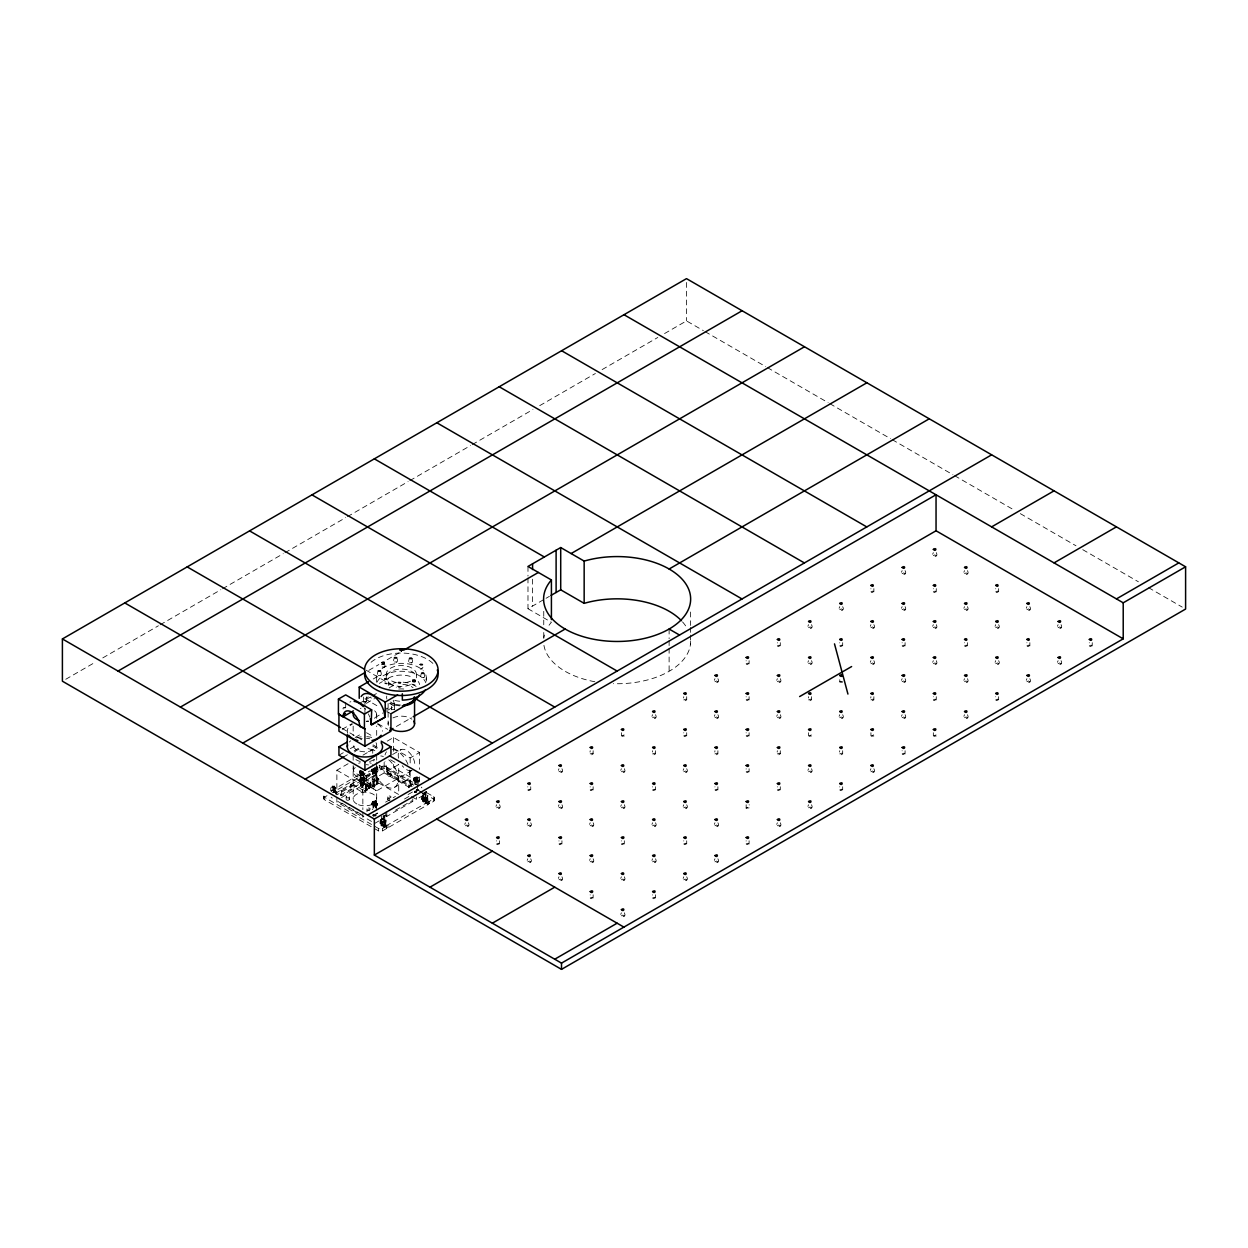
<?xml version="1.0" encoding="UTF-8"?>
<svg xmlns="http://www.w3.org/2000/svg" width="1248" height="1248" viewBox="0 0 1248 1248"><rect width="100%" height="100%" fill="white"/><g stroke="black" fill="none" stroke-linecap="round" stroke-linejoin="round"><path stroke-width="0.75" stroke-dasharray="5 3.75" d="M323.513 798.439L323.513 796.037M361.951 771.061L361.374 785.366L363.808 785.117L360.89 784.883L362.138 785.866L363.589 785.21M362.996 787.332L361.561 787.067L363.043 786.973M363.527 702.047L363.464 696.415M372.918 771.701L369.97 770.921L333.138 792.184M373.355 772.824C373.464 767.598 379.548 774.446 374.026 773.635C371.67 772.543 376.116 771.186 376.288 772.933M373.854 808.002C370.297 800.046 379.423 800.795 375.773 807.986M376.693 735.368L376.693 725.946M376.693 718.396L376.693 714.636M380.453 671.096C384.088 677.539 374.634 677.57 378.253 671.112M381.373 820.342L381.373 816.239M381.014 825.646L381.014 823.524A2.137 1.232 0 0 0 383.994 824.476L381.997 824.008L381.748 826.036L384.134 826.379L384.68 824.507L384.727 826.925L386.771 827.674M396.692 657.774C400.265 664.264 390.811 664.014 394.524 657.602M415.444 783.994L415.537 778.612L416.676 778.237L417.284 787.363M423.727 673.202C427.424 679.661 417.955 679.832 421.543 673.312M422.963 796.333L422.963 792.23M428.376 802.464L428.282 801.653L428.158 804.554L388.019 827.736L385.086 823.852A2.137 1.232 0 0 0 383.432 822.136A2.137 1.232 0 0 0 381.014 823.524M331.453 791.528C327.787 784.774 338.645 785.008 334.979 791.528M364.104 778.83A1.763 1.014 0 0 0 361.483 777.91A1.763 1.014 0 0 0 361.421 779.672A1.763 1.014 0 0 0 364.104 778.83L364.104 773.323A1.763 1.014 0 0 0 361.452 772.434A1.763 1.014 0 0 0 361.452 774.197A1.763 1.014 0 0 0 364.104 773.323M376.568 810.139L376.584 804.539A1.763 1.014 0 0 0 373.932 803.65A1.763 1.014 0 0 0 373.932 805.412A1.763 1.014 0 0 0 376.584 804.539M384.353 663.811C387.504 668.866 378.862 668.663 382.169 663.671M385.258 825.848L385.258 823.29M394.462 709.722L394.477 704.137L393.136 705.026L391.56 704.356L392.98 703.342L394.462 704.075L391.654 703.856L391.591 709.816M418.158 786.131L418.174 780.515A1.763 1.014 0 0 0 415.678 779.594A1.763 1.014 0 0 0 415.366 781.342A1.763 1.014 0 0 0 418.158 780.624M426.847 801.84L426.847 799.282M376.584 771.732A1.763 1.014 0 0 0 373.948 770.827A1.763 1.014 0 0 0 373.901 772.59A1.763 1.014 0 0 0 376.584 771.732L376.584 770.047M376.678 776.396L376.693 771.42M411.746 658.476C415.319 665.059 405.787 664.794 409.578 658.304M422.604 801.622L422.604 799.516A2.137 1.232 0 0 1 425.022 798.112A2.137 1.232 0 0 1 426.676 799.843L426.816 802.714L429.562 803.743L433.555 801.434L433.555 796.63L425.365 791.903M359.923 782.044L360.469 782.402A5.647 3.26 60 0 0 361.546 782.839A1.763 1.014 0 0 1 364.104 783.744L364.057 784.696M372.918 770.5L372.2 769.142M381.794 824.195A2.652 1.529 0 0 0 385.772 822.884A2.652 1.529 0 0 0 381.81 821.543A2.652 1.529 0 0 0 381.794 824.195L382.106 824.273A1.841 1.061 0 0 0 384.961 823.384L384.961 822.9A1.841 1.061 0 0 0 382.262 821.933A1.841 1.061 0 0 0 382.169 823.774A1.763 1.014 0 0 0 382.216 825.427A1.763 1.014 0 0 0 384.899 824.569L384.509 824.195M426.473 800.654L426.488 798.86A1.763 1.014 0 0 0 423.836 797.971A1.763 1.014 0 0 0 423.836 799.734A1.763 1.014 0 0 0 423.821 801.419A1.763 1.014 0 0 0 426.488 800.561L428.236 801.622M423.259 801.637C423.384 796.427 429.39 803.291 424.024 802.48C421.512 801.934 425.677 799.687 426.192 801.762M387.02 827.752L385.024 825.77M426.816 802.714L426.613 801.762M370.781 782.075C367.926 795.616 373.417 786.006 370.048 782.512L370.547 787.238L371.249 782.34M377.848 784.009L377.832 782.387L377.146 784.43C370.765 781.435 381.545 772.933 378.596 783.572L377.38 783.744L377.364 782.122M376.412 784.883L376.693 779.516L376.662 781.81L377.832 782.387M361.92 772.138L361.951 771.124M374.275 803.135L375.866 802.932L374.806 802.09L373.807 802.979L375.586 803.182M343.169 709.036C341.609 706.477 348.91 708.396 343.138 707.772M376.272 771.794L374.182 772.496L371.342 770.671M363.464 701.782L366.07 701.236L365.087 702.624M366.397 701.875L366.397 696.337L365.071 697.226M378.253 675.402L380.453 675.402M382.169 666.978L384.353 666.978M386.833 683.296C380.562 681.47 390.78 687.866 386.818 679.006M386.942 708.864L387.02 707.99L386.942 714.277M394.524 661.986L396.708 661.986M409.547 662.75L411.746 662.75M421.543 677.586L423.727 677.586M422.417 668.912C416.66 669.614 426.052 668.491 422.417 664.576M468.359 822.775C471.494 827.97 462.275 827.861 465.41 822.775M499.543 804.757C502.694 809.968 493.475 809.843 496.61 804.757M496.61 843.991C502.616 841.012 494.801 849.092 496.61 840.778M499.543 843.991L499.543 840.778M527.81 789.953C533.832 786.989 525.938 795.07 527.81 786.755M530.743 789.953L530.743 786.755M530.743 822.775C533.879 827.97 524.675 827.861 527.81 822.775M530.743 858.796C533.879 863.99 524.675 863.881 527.81 858.796M561.943 768.737C565.079 773.947 555.859 773.822 558.995 768.737M561.943 804.757C565.079 809.968 555.859 809.843 558.995 804.757M559.01 843.991C565.016 841.027 557.201 849.124 558.995 840.778M561.928 843.991L561.943 840.778M561.943 876.798C565.079 882.008 555.859 881.884 558.995 876.798M590.195 753.932C597.152 750.672 588.526 759.767 590.195 750.734M593.128 753.932L593.128 750.734M590.195 789.953C596.201 786.973 588.307 795.054 590.195 786.755M593.128 789.953L593.128 786.755M593.128 822.775C596.279 827.97 587.059 827.861 590.195 822.775M593.128 858.796C596.279 863.99 587.059 863.881 590.195 858.796M590.195 898.014C596.123 894.988 588.635 903.178 590.195 894.8M593.128 898.014L593.128 894.8M624.296 736.008C617.62 736.507 626.917 735.556 624.328 732.716M624.328 768.737C627.463 773.947 618.259 773.822 621.379 768.737M624.328 804.757C627.463 809.968 618.259 809.843 621.379 804.757M621.395 843.991C627.416 841.012 619.523 849.108 621.379 840.778M624.312 843.991L624.328 840.778M624.328 876.798C627.463 882.008 618.259 881.884 621.379 876.798M624.328 912.818C627.463 918.013 618.259 917.904 621.379 912.818M655.528 714.714C658.663 719.909 649.444 719.8 652.579 714.714M652.595 753.932C659.537 750.703 650.832 759.689 652.579 750.734M655.512 753.932L655.528 750.734M652.595 789.953C658.632 786.989 650.832 795.054 652.579 786.755M655.512 789.953L655.528 786.755M655.528 822.775C658.663 827.97 649.444 827.861 652.579 822.775M655.528 858.796C658.663 863.99 649.444 863.881 652.579 858.796M652.595 898.014C658.585 895.003 651.035 903.178 652.579 894.8M655.512 898.014L655.528 894.8M683.779 699.91C690.721 696.68 682.032 705.65 683.779 696.696M686.712 699.91L686.712 696.696M683.779 735.836C689.863 733.091 681.938 740.875 683.779 732.716M686.712 735.93L686.712 732.716M686.712 768.737C689.863 773.947 680.644 773.822 683.779 768.737M686.712 804.757C689.863 809.968 680.644 809.843 683.779 804.757M683.779 843.991C689.77 840.965 682.204 849.124 683.779 840.778M686.712 843.991L686.712 840.778M686.712 876.798C689.863 882.008 680.644 881.884 683.779 876.798M717.912 678.694C721.048 683.888 711.828 683.779 714.964 678.694M717.912 714.714C721.048 719.909 711.828 719.8 714.964 714.714M714.979 753.932C721.921 750.703 713.216 759.673 714.964 750.734M717.896 753.932L717.912 750.734M714.979 789.953C720.923 786.926 713.45 795.07 714.964 786.755M717.896 789.953L717.912 786.755M717.912 822.775C721.048 827.97 711.828 827.861 714.964 822.775M717.912 858.796C721.048 863.99 711.828 863.881 714.964 858.796M746.164 663.796C752.263 661.05 744.338 668.834 746.164 660.676M746.164 699.816C752.17 697.024 744.526 704.933 746.164 696.696M749.096 699.91L749.096 696.696M746.164 735.836C752.107 732.982 744.666 741.016 746.164 732.716M749.096 735.93L749.096 732.716M746.164 771.857C752.419 769.158 744.338 776.974 746.164 768.737M749.096 807.877C740.454 808.751 752.716 807.362 749.096 804.757M746.164 843.898C752.372 841.214 744.307 848.89 746.164 840.778M749.096 843.991L749.096 840.778M777.364 645.887C783.463 642.923 775.694 650.972 777.364 642.673M780.296 678.694C783.432 683.888 774.228 683.779 777.364 678.694M780.296 714.714C783.432 719.909 774.228 719.8 777.364 714.714M777.364 753.932C784.368 750.719 775.585 759.689 777.364 750.734M777.364 789.953C783.37 786.942 775.835 795.07 777.364 786.755M780.296 822.775C783.432 827.97 774.228 827.861 777.364 822.775M811.496 624.655C814.632 629.866 805.412 629.756 808.548 624.655M811.496 660.676C814.632 665.886 805.412 665.761 808.548 660.676M808.564 699.91C815.49 696.665 806.816 705.666 808.548 696.696M811.481 699.91L811.496 696.696M811.465 736.008C804.788 736.507 814.086 735.556 811.496 732.716M811.496 768.737C814.632 773.947 805.412 773.822 808.548 768.737M811.496 804.757C814.632 809.968 805.412 809.843 808.548 804.757M842.681 606.653C845.832 611.848 836.612 611.738 839.748 606.653M839.748 645.887C845.801 642.907 838.11 650.972 839.748 642.673M842.681 645.887L842.681 642.673M842.431 682.297L839.873 682.157L839.748 678.694M842.681 714.714C845.832 719.909 836.612 719.8 839.748 714.714M839.748 753.932C846.69 750.688 838.032 759.704 839.748 750.734M842.681 753.932L842.681 750.734M839.748 789.953C845.692 786.926 838.25 795.07 839.748 786.755M842.681 789.953L842.681 786.755M870.948 591.848C876.938 588.853 869.497 596.965 870.932 588.635M873.865 591.848L873.881 588.635M873.881 624.655C877.016 629.866 867.812 629.756 870.932 624.655M873.881 660.676C877.016 665.886 867.812 665.761 870.932 660.676M870.948 699.91C877.89 696.665 869.216 705.666 870.932 696.696M873.865 699.91L873.881 696.696M873.85 736.008C867.173 736.507 876.47 735.556 873.881 732.716M873.881 768.737C877.016 773.947 867.812 773.822 870.932 768.737M905.081 570.632C908.216 575.827 898.997 575.718 902.132 570.632M905.081 606.653C908.216 611.848 898.997 611.738 902.132 606.653M902.148 645.887C908.029 642.814 900.791 651.035 902.132 642.673M905.065 645.887L905.081 642.673M905.081 678.694C908.216 683.888 898.997 683.779 902.132 678.694M905.081 714.714C908.216 719.909 898.997 719.8 902.132 714.714M902.148 753.932C907.951 750.859 900.728 759.096 902.132 750.734M905.065 753.932L905.081 750.734M936.265 552.614C939.416 557.825 930.197 557.716 933.332 552.614M933.332 591.848C939.182 588.775 932.24 597.074 933.332 588.635M936.265 591.848L936.265 588.635M936.265 624.655C939.416 629.866 930.197 629.756 933.332 624.655M936.265 660.676C939.416 665.886 930.197 665.761 933.332 660.676M933.332 699.91C939.151 696.821 931.897 705.026 933.332 696.696M936.265 699.91L936.265 696.696M936.234 736.008C929.557 736.507 938.855 735.556 936.265 732.716M967.465 570.632C970.601 575.827 961.397 575.718 964.517 570.632M967.465 606.653C970.601 611.848 961.397 611.738 964.517 606.653M964.532 645.887C970.398 642.798 963.16 651.019 964.517 642.673M967.45 645.887L967.465 642.673M967.465 678.694C970.601 683.888 961.397 683.779 964.517 678.694M967.465 714.714C970.601 719.909 961.397 719.8 964.517 714.714M995.717 591.848C1001.614 588.791 994.531 597.043 995.717 588.635M998.65 591.848L998.665 588.635M998.665 624.655C1001.801 629.866 992.581 629.756 995.717 624.655M998.665 660.676C1001.801 665.886 992.581 665.761 995.717 660.676M995.717 699.91C1001.52 696.821 994.313 705.058 995.717 696.696M998.65 699.91L998.665 696.696M1029.85 606.653C1032.985 611.848 1023.781 611.738 1026.917 606.653M1026.917 645.887C1032.751 642.782 1025.653 651.05 1026.917 642.673M1029.85 645.887L1029.85 642.673M1029.85 678.694C1032.985 683.888 1023.781 683.779 1026.917 678.694M1061.05 624.655C1064.185 629.866 1054.966 629.756 1058.101 624.655M1061.05 660.676C1064.185 665.886 1054.966 665.761 1058.101 660.676M1089.301 645.887C1095.12 642.798 1088.24 651.128 1089.301 642.673M1092.234 645.887L1092.234 642.673M394.477 709.597L391.607 709.332M384.602 825.833L383.417 824.912L381.701 825.552M381.654 824.522L383.105 825.396L384.602 824.569M423.259 800.514L424.554 801.388L426.176 800.639M373.339 815.911L375.96 815.412A2.948 1.7 0 0 1 372.871 815.537M377.13 782.075L377.426 779.454L377.832 781.654L375.944 784.618M427.097 799.609L426.613 800.561M385.024 826.41L385.086 823.852M426.613 802.386L426.676 802.246A2.137 1.232 0 0 0 425.022 800.514A2.137 1.232 0 0 0 422.604 801.902A2.137 1.232 0 0 0 425.584 802.87L428.236 804.508M361.046 785.491L363.808 785.086M434.195 799.094L434.429 797.831L434.429 800.233M366.397 787.987L367.068 784.321L366.85 790.639L366.865 788.252M373.745 783.572C375.414 774.322 373.448 783.51 374.93 785.772L373.714 785.944L373.698 784.727M367.536 784.571L366.116 788.533L367.068 784.306M374.868 780.156L373.464 784.118L374.4 779.891M372.918 769.938L372.902 769.969A2.137 1.232 0 0 0 374.509 771.748A2.137 1.232 0 0 0 376.927 770.344L376.943 773.042M428.376 801.856L386.974 825.334M465.426 825.802L466.892 825.037L468.359 825.895M496.61 807.799L498.077 807.035L499.543 807.877M527.81 825.802L529.277 825.037L530.743 825.895M527.81 861.822L529.433 861.073L530.743 861.916M559.01 771.779L560.617 771.014L561.943 771.857M559.01 807.799L560.461 807.035L561.943 807.877M559.01 879.824L560.617 879.076L561.943 879.918M590.195 825.802L591.661 825.037L593.128 825.895M590.195 861.822L591.817 861.073L593.128 861.916M621.395 771.779L623.002 771.014L624.328 771.857M621.395 807.799L622.861 807.035L624.328 807.877M652.595 717.74L654.046 716.976L655.528 717.834M621.395 879.824L622.861 879.076L624.328 879.918M621.395 915.845L622.861 915.096L624.328 915.938M652.595 825.802L654.046 825.037L655.528 825.895M652.595 861.822L654.046 861.058L655.528 861.916M683.779 771.779L685.402 771.014L686.712 771.857M714.979 681.72L716.586 680.971L717.912 681.814M683.779 807.799L685.246 807.035L686.712 807.877M714.979 717.74L716.586 716.992L717.912 717.834M683.779 879.824L685.246 879.076L686.712 879.918M714.979 825.802L716.446 825.037L717.912 825.895M714.979 861.822L716.586 861.073L717.912 861.916M777.364 681.72L778.986 680.971L780.296 681.814M777.364 717.74L778.986 716.992L780.296 717.834M808.564 627.697L810.17 626.933L811.496 627.775M808.564 663.718L810.17 662.953L811.496 663.796M777.364 825.802L778.83 825.037L780.296 825.895M839.748 609.679L841.37 608.93L842.681 609.773M808.564 771.779L810.17 771.014L811.496 771.857M839.748 681.72L842.431 681.33M808.564 807.799L810.014 807.035L811.496 807.877M839.748 717.74L841.214 716.976L842.681 717.834M870.948 627.697L872.555 626.933L873.881 627.775M870.948 663.718L872.555 662.953L873.881 663.796M902.148 573.659L903.755 572.91L905.081 573.752M902.148 609.679L903.755 608.93L905.081 609.773M870.948 771.779L872.414 771.014L873.881 771.857M933.332 555.656L934.799 554.892L936.265 555.75M902.148 681.72L903.599 680.956L905.081 681.814M902.148 717.74L903.755 716.992L905.081 717.834M933.332 627.697L934.955 626.933L936.265 627.775M933.332 663.718L934.955 662.953L936.265 663.796M964.532 573.659L966.139 572.91L967.465 573.752M964.532 609.679L966.139 608.93L967.465 609.773M964.532 681.72L965.999 680.956L967.465 681.814M964.532 717.74L966.139 716.992L967.465 717.834M995.717 627.697L997.183 626.933L998.665 627.775M995.717 663.718L997.339 662.953L998.665 663.796M1026.917 609.679L1028.539 608.93L1029.85 609.773M1026.917 681.72L1028.383 680.956L1029.85 681.814M1058.117 627.697L1059.724 626.933L1061.05 627.775M1058.117 663.718L1059.568 662.953L1061.05 663.796M363.776 784.898L363.215 771.482M378.144 778.44L376.943 779.189M415.022 684.918L412.901 684.856M386.74 828.407L382.606 830.856A2.948 1.7 0 0 1 378.456 830.856L324.386 799.64L324.386 794.836A2.948 1.7 0 0 0 324.386 797.238A2.948 1.7 0 0 0 324.386 799.64M332.358 786.568A1.763 1.014 0 0 1 334.979 787.472A1.763 1.014 0 0 1 332.311 788.33A1.763 1.014 0 0 1 332.358 786.568L334.121 786.068L333.746 787.847L332.327 787.628L332.327 786.677L334.121 787.036M332.327 787.628L332.701 785.85M334.121 786.068L333.746 787.847M359.377 773.776L360.173 770.266L359.377 773.776L361.546 775.024L364.494 774.571L365.29 772.855L363.121 771.607M363.48 772.169L360.781 771.763L361.187 770.858M371.857 803.197L372.653 801.481L375.601 801.029L377.77 802.277L376.974 805.787L374.026 806.239L371.857 804.991L371.857 803.197L374.026 804.43L376.974 803.977L377.77 802.277M371.857 804.991L372.653 801.481M373.261 802.074L375.227 800.935L376.366 801.59L375.96 803.384L374.4 803.634L373.261 802.074L375.96 802.495L376.366 801.59M373.261 802.979L373.667 801.169M413.447 779.173L414.242 777.473L417.191 777.02L417.191 778.814L419.359 780.062L418.564 781.763L415.615 782.231L413.447 780.983L413.447 779.173L415.615 780.421L418.564 779.969L419.359 778.268L416.816 776.927L417.55 779.376L414.851 778.955L415.256 777.161L414.851 778.955M413.447 780.983L414.242 777.473M417.191 779.173L416.052 779.345L417.955 777.582L417.955 778.471M370.812 697.32L371.249 698.225M364.104 783.744A1.763 1.014 0 0 1 361.421 784.602A1.763 1.014 0 0 1 361.483 782.839A5.647 4.462 -24.9 0 0 363.012 782.808L364.884 781.716A5.647 1.186 -81.2 0 1 364.494 782.371A5.647 4.462 -24.9 0 1 363.012 782.808L360.469 782.402A5.647 3.26 60 0 1 359.377 781.591L359.377 779.454M375.866 813.946L377.364 812.947A5.647 1.186 -81.2 0 1 376.974 813.587A5.647 4.462 -24.9 0 1 375.96 813.93A2.652 1.529 0 0 0 377.442 812.744M363.012 784.93L361.374 785.273A1.763 1.014 0 0 1 361.53 783.572A1.763 1.014 0 0 1 364.104 784.54A1.763 1.014 0 0 1 361.374 785.335L360.563 783.728M361.546 785.008L363.293 785.382L363.293 771.638M363.636 785.132C364.01 782.699 358.691 784.961 361.624 785.663M373.542 815.864L375.929 815.74A1.763 1.014 0 0 1 375.476 815.896M362.856 787.426L361.733 787.379M362.513 772.122L356.616 779.22L371.467 787.8M371.296 770.156L375.336 767.816A2.948 1.7 0 0 1 379.486 767.816L412.183 786.692M414.695 792.449A1.794 1.03 0 0 1 416.567 791.107L414.96 792.464L414.632 790.936A1.763 1.014 0 0 0 416.567 791.95L415.568 792.262L416.52 792.059M363.605 785.507L363.012 785.71M359.97 778.05L360.953 777.488A2.652 1.529 0 0 1 364.978 778.814L364.712 778.066M376.194 771.358L376.974 768.955M366.382 790.374L366.366 789.142L366.148 791.045L364.931 791.232L365.617 785.179L366.116 788.533M369.47 788.752L368.644 787.769L369.346 782.933L369.86 787.597M373.823 784.805L373.495 786.63L372.278 786.817L372.965 780.764L373.464 784.118M365.399 791.497L366.085 785.444M369.002 788.486L369.814 783.198M372.746 787.082L373.433 781.03M364.931 791.232L366.007 788.954L366.85 790.639M372.278 786.817L373.355 784.54L374.182 786.224M373.714 785.944L374.665 783.791M376.662 781.81L377.333 779.36M377.38 783.744L378.55 779.173M65.77 679.271L96.049 661.783M102.788 657.899L158.402 625.778M160.087 624.811L220.834 589.742M222.518 588.775L283.249 553.706M284.95 552.724L345.68 517.655M347.365 516.688L408.112 481.619M409.796 480.652L470.527 445.583M472.228 444.6L532.958 409.531M539.713 405.647L595.39 373.495M602.129 369.595L657.805 337.459M664.56 333.559L686.494 320.892L703.357 330.626M368.753 670.379L378.83 664.56M387.223 659.708L398.986 652.922M373.23 678.974L376.35 677.18A24.991 14.43 0 0 1 377.114 674.185M379.345 683.374L382.34 681.642M364.931 706.524L364.931 698.786L368.269 696.852M358.8 703.747L370.422 697.039M372.076 696.088L377.052 693.217M527.982 577.98L527.982 608.712L544.346 599.258M546.031 598.291L549.385 596.357M366.366 703.357L374.603 698.599M342.186 729.316L351.936 723.7M374.884 717.647L382.996 712.967M393.182 700.19A11.762 6.786 60 0 1 394.571 706.29L386.256 711.095L390.936 713.794M355.181 737.428L361.686 733.684M338.941 755.212L343.808 752.404M350.314 748.644L356.803 744.9M344.011 756.709L347.381 754.759M354.136 750.859L360.89 746.959M396.334 726.492L411.528 717.725M336.055 793.978A2.948 1.7 0 0 1 336.866 792.433L381.576 766.615A2.948 1.7 0 0 1 385.726 766.615L385.726 769.018A2.948 1.7 0 0 0 381.576 769.018L336.866 794.836L336.866 770.219L348.27 763.636M362.95 755.165L372.731 749.518L375.976 751.39M387.286 741.109L393.526 737.506L419.531 752.513L419.531 769.392M392.558 754.51L400.967 749.658M331.453 790.748L363.23 772.403M327.023 795.709L324.386 797.238L378.456 828.454A2.948 1.7 0 0 0 382.606 828.454L386.74 826.004L384.821 824.569M341.531 790.936L351.936 784.93L351.936 789.734L341.531 795.74L340.501 795.132L340.501 790.327L341.531 790.936L341.531 795.74M366.491 776.521L376.896 770.515L376.896 775.32L366.491 781.326L365.461 780.733L365.461 775.928L366.491 776.521L366.491 781.326M340.501 795.132L350.891 789.126L351.936 789.734M354.011 787.332L362.341 782.527L362.341 780.125L370.656 784.93L370.656 787.332L362.341 792.137L354.011 787.332L354.011 784.93L362.341 789.734L370.656 784.93M365.461 780.733L375.851 774.727L376.896 775.32M386.771 768.425L387.816 767.816L387.816 772.621L386.771 773.23L386.771 768.425L412.76 783.432L413.806 782.824M363.761 782.636L364.697 782.106M341.531 797.534L398.72 764.525L398.72 794.539L372.731 779.532L372.731 764.525M393.916 748.535L410.171 757.91L419.531 752.513M376.678 798.689L376.678 790.811L412.09 770.375M394.477 787.348L406.037 780.671M385.601 802.121L395.444 796.427M336.866 797.238L336.866 802.043L362.856 817.05L363.901 816.442L337.896 801.434M408.08 794.539L414.742 790.686M376.241 813.852L377.161 813.322M404.524 798.985L409.484 796.13M385.726 812.245L385.726 815.849L388.986 813.977M395.476 810.217L411.731 800.842L412.76 801.434L412.76 796.63M374.806 823.352L383.136 818.548L383.136 816.145M385.726 815.849L386.771 816.442L412.76 801.434M411.419 796.458L416.411 799.344L424.726 794.539L424.726 792.137M426.488 800.062L429.312 801.419L433.555 799.032A2.948 1.7 0 0 0 433.555 796.63M429.562 801.341L429.608 803.728M387.972 827.752L388.019 825.334M418.283 789.61L416.348 790.078M398.97 686.4C396.302 687.461 402.215 688.085 399.844 686.4M361.889 770.936L361.795 772.075M372.98 769.954L372.871 772.418A2.137 1.232 0 0 0 374.509 774.15A2.137 1.232 0 0 0 376.927 772.746A2.137 1.232 0 0 0 373.948 771.794L373.901 771.81A3.229 1.872 0 0 0 378.035 770.234A3.229 1.872 0 0 0 374.447 768.191M425.584 802.87L425.584 800.467A2.137 1.232 0 0 1 422.604 799.516M385.086 826.254A2.137 1.232 0 0 0 383.432 824.538A2.137 1.232 0 0 0 381.014 825.926A2.137 1.232 0 0 0 383.994 826.878L384.727 826.925M375.851 774.727L375.851 769.922L376.896 770.515A2.137 1.232 0 0 0 373.948 769.392L372.746 769.08A3.229 1.872 0 0 0 373.121 772.106A3.229 1.872 0 0 0 377.972 770.936A3.229 1.872 0 0 0 374.478 768.659M425.584 800.467L426.41 802.948M383.994 824.476L383.994 826.878M359.377 771.966L361.546 773.214L364.494 772.762L364.494 774.571M415.256 778.066L416.816 777.816M414.851 778.066L417.55 778.471L417.55 779.376M414.242 779.267L417.191 778.814M424.195 792.652L425.63 792.433M373.667 802.074L376.366 802.495M372.653 803.291L375.601 802.823L377.77 804.071M361.608 779.86L361.655 779.844A5.647 4.462 -24.9 0 0 363.121 779.423A5.647 3.26 60 0 0 364.213 780.25A5.647 3.26 60 0 0 365.29 780.671M416.489 791.435L415.288 792.48A1.763 1.014 0 0 1 415.256 790.92M424.507 794.804L425.677 794.914M382.918 818.828L384.072 818.922M333.013 790L334.589 790.202A2.652 1.529 0 0 1 335.306 792.48M384.961 823.384A1.841 1.061 0 0 0 382.262 822.416A1.841 1.061 0 0 0 382.169 824.257L383.12 824.413M362.341 777.27L363.698 777.473M374.806 771.576L373.448 771.373M424.71 800.389L423.353 800.186M373.464 771.826L373.792 771.826A3.229 1.872 0 0 1 372.044 769.08M361 782.652A2.652 1.529 0 0 0 364.978 781.342A2.652 1.529 0 0 0 361.015 780A2.652 1.529 0 0 0 361 782.652L362.279 782.87M334.168 790.109L334.589 790.202A2.652 1.529 0 0 0 330.814 790.904M415.631 779.173L415.865 778.159L417.456 778.534M428.563 801.325L428.563 803.728M424.382 793.042A1.622 0.936 0 0 0 425.911 791.497L426.488 796.333A1.763 1.014 0 0 1 423.836 797.222A1.763 1.014 0 0 1 423.836 795.46A1.763 1.014 0 0 1 426.488 796.333M369.954 787.8L369.346 782.933M376.412 790.655L375.601 790.187M705.042 331.609L765.742 366.647M767.426 367.63L828.126 402.667M829.811 403.65L890.526 438.688M892.211 439.655L952.91 474.708M954.595 475.675L1013.61 509.761M1020.349 513.646L1075.994 545.782M1082.749 549.666L1138.394 581.786M1148.503 587.636L1182.23 607.105M527.982 608.712L551.413 622.253A73.523 42.448 0 0 0 549.058 625.248M365.898 670.098L396.256 687.617M389.579 703.404L394.571 706.29M364.931 698.786L379.595 707.242M377.926 723.7L387.676 729.316M366.553 732.732L373.058 736.492M373.058 744.9L379.564 748.644M342.295 728.504L362.528 740.189M372.637 746.023L379.376 749.923M390.608 759.829L398.72 764.525M417.893 781.591L393.526 767.52L393.526 761.888M385.726 766.615L416.411 784.337M379.08 765.227A2.948 1.7 0 0 1 379.486 765.414L413.899 785.288M417.175 789.578L422.089 792.418M423.727 793.369L433.555 799.032A2.948 1.7 0 0 1 433.555 801.434M419.734 791.653L424.726 794.539M386.771 773.23L409.516 786.349M371.576 787.862L376.303 790.592M368.768 786.24L366.538 784.961M373.199 788.798L373.324 788.876A19.25 15.881 -58.7 0 0 376.958 776.022M336.866 770.219L362.856 785.226L362.856 809.624M351.936 784.93L350.891 784.337L350.891 789.126M341.734 803.057L362.856 815.24M371.483 821.434L366.491 818.548L366.491 816.145M373.854 770.016L373.714 769.922A7.582 6.193 -60.5 0 0 373.121 769.548M417.253 778.58C412.62 778.081 420.67 779.485 417.362 783.978M374.119 770.234L374.197 770.312A8.502 6.911 -62 0 1 374.556 770.702A8.845 7.192 -61.6 0 1 375.024 771.28A10.78 8.752 -62 0 1 376.506 776.116M384.665 815.755L384.899 820.342A1.763 1.014 0 0 1 382.247 821.231A1.763 1.014 0 0 1 382.247 819.468A1.763 1.014 0 0 1 384.899 820.342M422.339 799.594L421.98 798.814M372.434 770.78L372.076 770M380.749 823.618L380.39 822.838M377.286 766.974L377.426 767.286M335.696 790.982L335.837 791.294M383.651 815.63L384.025 816.442L384.025 815.49M375.929 815.334A1.794 1.03 0 0 0 373.09 815.864L373.043 814.944M422.978 800.358L422.885 799.422M381.373 822.869L381.389 824.382A3.229 1.872 0 0 0 386.365 822.9A3.229 1.872 0 0 0 381.56 821.231A3.229 1.872 0 0 0 381.467 824.476M427.955 798.704L427.955 799.25A3.229 1.872 0 0 1 423.025 800.935A3.229 1.872 0 0 1 423.181 797.69A3.229 1.872 0 0 1 427.955 799.391M372.965 780.764L372.996 783.853M365.617 785.179L365.648 788.268M373.043 770.047L373.058 771.841M414.632 780.515L414.648 784.103M373.043 804.539L373.058 808.111M372.684 770.578L372.684 772.824M360.563 773.323L360.578 778.69M375.695 802.698L375.695 807.893M353.168 771.42L353.184 799.391M933.332 732.716L933.332 735.836M870.932 732.716L870.932 735.836M808.548 732.716L808.548 735.836M780.296 642.673L780.296 645.793M780.296 750.734L780.296 753.854M780.296 786.755L780.296 789.875M749.096 660.676L749.096 663.796M749.096 768.737L749.096 771.857M746.164 804.757L746.164 807.877M690.425 612.019L690.425 625.466M690.425 627.385L690.425 633.157M690.425 635.076L690.425 644.686M686.494 282.469L686.494 320.892M669.115 629.039L669.115 638.648M669.115 640.567L669.115 646.324M669.115 648.242L669.115 671.299M621.379 732.716L621.379 735.836M543.754 611.333L543.754 624.78M543.754 632.471L543.754 638.227M532.584 579.166L532.584 606.06M527.982 566.452L527.982 576.061M427.674 796.068L427.674 798.205M426.878 797.784L426.878 799.906M426.317 677.992L426.317 681.174M426.566 799.375A1.841 1.061 0 0 0 423.852 798.408A1.841 1.061 0 0 0 423.758 800.233A1.841 1.061 0 0 0 426.566 799.375L426.566 798.892A1.763 1.014 0 0 1 423.836 799.734A1.763 1.014 0 0 1 426.488 800.561M425.521 794.82L425.521 796.957M423.93 798.236L423.93 800.374M422.557 795.288L422.557 797.41M421.777 796.988L421.777 799.126M419.531 776.896L419.531 782.527M418.564 779.969L418.564 781.763M417.362 785.678L417.362 790.811M416.395 674.357L416.395 677.836M416.411 796.942L416.411 799.344M415.99 778.721L415.99 779.626M415.615 780.421L415.615 782.231M412.76 783.432L412.76 784.633M410.171 757.91L410.171 763.542M410.171 771.046L410.171 787.925L384.166 772.918L384.166 761.67M408.548 784.93L408.548 787.332M393.526 737.506L393.526 754.385M390.983 773.027A1.622 0.936 0 0 1 388.424 773.682A1.622 0.936 0 0 1 388.705 772.075A1.622 0.936 0 0 1 390.983 773.027L390.983 775.32M388.331 681.736L388.331 685.277A18.377 10.608 0 0 1 395.756 682.672M388.112 703.498L388.112 724.261M387.754 772.918L387.754 775.32M387.754 796.942L387.754 799.344M386.771 811.637L386.771 816.442M386.568 825.568L386.568 828.578M386.256 674.341L386.256 677.82M386.084 820.092L386.084 822.214M385.289 821.792L385.289 823.93M385.226 824.32L385.226 826.722M383.916 818.844L383.916 820.966M382.606 828.454L382.606 830.856M382.34 822.245L382.34 824.382M381.576 766.615L381.576 769.018M380.968 819.296L380.968 821.434M380.172 820.997L380.172 823.134M379.486 765.414L379.486 767.816M378.456 828.454L378.456 830.856M377.77 767.255L377.77 769.392M376.974 803.977L376.974 805.787M376.693 755.212L376.693 760.391M376.693 762.122L376.693 769.018M376.646 770.125A1.841 1.061 0 0 1 373.776 770.921A1.841 1.061 0 0 1 374.026 769.08A1.841 1.061 0 0 1 376.646 770.125L376.646 770.609A1.841 1.061 0 0 1 373.776 771.389A2.652 1.529 0 0 1 372.7 769.111M376.35 677.18L376.35 685.105M375.96 802.495L375.96 803.384M375.601 801.029L375.601 802.823M375.227 800.935L375.227 801.84M374.4 802.729L374.4 803.634M376.646 770.609A1.841 1.061 0 0 0 374.026 769.564L373.948 771.794M374.026 804.43L374.026 806.239M373.121 769.314L373.121 771.716M372.731 749.518L372.731 753.262M370.188 784.93L370.188 787.332A1.622 0.936 0 0 1 367.77 788.143A1.622 0.936 0 0 1 367.77 786.521A1.622 0.936 0 0 1 370.188 787.332M366.959 784.93L366.959 787.332M366.959 808.938L366.959 811.34M364.931 708.458L364.931 714.262M364.494 780.25L364.494 782.387M363.121 777.301L363.121 779.423M362.856 812.245L362.856 817.05M362.341 789.734L362.341 792.137M361.92 772.418L360.781 770.858L360.781 771.763M361.546 773.214L361.546 775.024M361.546 780.702L361.546 782.839M360.173 777.754L360.173 779.891A5.647 1.186 -81.2 0 1 359.783 780.936M353.168 726.102L353.168 735.665M353.168 755.212L353.168 760.391M353.168 765.57L353.168 769.018M349.393 796.942A1.622 0.936 0 0 1 346.975 797.737A1.622 0.936 0 0 1 346.975 796.13A1.622 0.936 0 0 1 349.393 796.942L349.393 799.344A1.622 0.936 0 0 1 346.975 800.14A1.622 0.936 0 0 1 346.975 798.533A1.622 0.936 0 0 1 349.393 799.344M346.164 796.942L346.164 799.344M345.696 702.39L345.696 708.006M336.164 791.263L336.164 793.4M334.012 790.015L334.012 792.152M386.428 675.62A15.07 8.705 0 0 1 402.449 665.605A15.07 8.705 0 0 1 415.709 676.884M410.467 681.205A15.07 8.705 0 0 1 402.87 682.937M396.427 682.516A15.07 8.705 0 0 1 388.222 678.584M410.467 684.684A15.07 8.705 0 0 1 387.707 681.502M386.833 675.371A15.07 8.705 0 0 1 402.792 669.115A15.07 8.705 0 0 1 416.348 677.04M371.03 662.267A36.769 21.232 0 0 1 433.477 663.983M349.331 742.045A17.644 10.187 0 0 1 350.735 740.766M356.366 737.896A17.644 10.187 0 0 1 361.312 736.835M366.756 736.679A17.644 10.187 0 0 1 373.495 737.896M347.662 733.294A17.644 10.187 0 0 1 352.451 723.996M366.756 721.063A17.644 10.187 0 0 1 368.55 721.235M377.411 723.996A17.644 10.187 0 0 1 382.574 731.203M425.802 674.809A24.991 14.43 0 0 1 424.616 683.015M382.106 668.538A24.991 14.43 0 0 1 423.244 670.816M388.331 678.194A18.377 10.608 0 0 1 411.746 676.946M418.189 681.486A18.377 10.608 0 0 1 419.609 684.59M403.229 682.219A18.377 10.608 0 0 1 416.473 686.759M349.877 702.109A17.644 10.187 60 0 1 350.828 701.672M364.432 707.897A17.644 10.187 60 0 1 365.524 709.27M368.378 713.903A17.644 10.187 60 0 1 369.782 717.179M377.114 682.094A24.991 14.43 0 0 1 401.887 671.268A24.991 14.43 0 0 1 425.802 682.734M399.75 705.838A14.711 8.486 0 0 1 390.203 702.952M386.927 699.114A14.711 8.486 0 0 1 386.802 696.041M398.767 689.036A14.711 8.486 0 0 1 404.29 689.083M399.75 701.22A14.711 8.486 0 0 1 394.633 700.331M389.158 688.007A14.711 8.486 0 0 1 396.708 684.715M402.854 684.341A14.711 8.486 0 0 1 413.026 687.632M388.362 725.353A13.229 7.644 0 0 1 388.456 722.046M392.964 717.896A13.229 7.644 0 0 1 411.856 719.176M400.468 705.026A13.229 7.644 0 0 1 390.718 701.969M374.634 710.783A11.762 6.786 0 0 1 374.634 718.474M368.503 721.094A11.762 6.786 0 0 1 366.148 721.391M360.235 708.412A11.762 6.786 0 0 1 361.046 708.224M375.991 742.7A11.762 6.786 0 0 1 364.712 751.795A11.762 6.786 0 0 1 354.026 742.466M360.532 738.707A11.762 6.786 0 0 1 362.17 738.41M366.428 738.27A11.762 6.786 0 0 1 369.736 738.8M421.262 787.145A2.948 1.7 0 0 1 421.886 787.878M332.218 792.277A3.229 1.872 0 0 1 336.461 794.087A3.229 1.872 0 0 0 335.338 793.12M335.416 793.198A2.652 1.529 0 0 1 335.868 794.056M332.311 798.049A2.137 1.232 0 0 1 331.126 797.16M374.026 769.564A1.841 1.061 0 0 0 373.776 771.389A2.652 1.529 0 0 0 377.442 770.234A2.652 1.529 0 0 0 374.462 768.534A1.763 1.014 0 0 0 375.944 766.74A11.762 6.786 0 0 1 364.51 775.804A11.762 6.786 0 0 1 354.136 766.319M331.765 790.951A1.763 1.014 0 0 1 334.589 790.889A1.763 1.014 0 0 1 333.918 792.464M375.991 766.147A2.652 1.529 0 0 1 377.333 767.972A2.652 1.529 0 0 1 374.447 769.033M425.88 791.482A1.763 1.014 0 0 1 424.351 793.244M383.822 816.988A1.622 0.936 0 0 0 384.696 815.911A1.763 1.014 0 0 1 383.776 817.222M374.088 815.88A1.763 1.014 0 0 1 373.433 814.304M373.074 815.896A1.763 1.014 0 0 1 375.913 814.913M416.504 789.922A1.763 1.014 0 0 1 418.064 790.592M416.567 790.67A1.763 1.014 0 0 1 417.612 790.936M408.798 787.831A1.622 0.936 0 0 1 410.327 786.396M390.016 800.186A1.622 0.936 0 0 1 387.956 799.796A1.622 0.936 0 0 1 388.456 798.564A1.622 0.936 0 0 1 390.608 798.736M366.99 811.169A1.622 0.936 0 0 1 369.72 810.685M372.263 809.624A2.652 1.529 0 0 1 372.824 809.016M415.085 784.68A2.652 1.529 0 0 1 416.567 784.477M364.978 778.814A2.652 1.529 0 0 1 361 780.125A2.652 1.529 0 0 1 361.015 777.473M411.372 770.624A11.762 6.786 60 0 1 402.199 765.71M398.564 758.191A11.762 6.786 60 0 1 405.912 750.079A11.762 6.786 60 0 1 414.757 766.163M374.634 767.567A11.762 6.786 0 0 1 372.731 776.506A11.762 6.786 0 0 1 357.131 776.506A11.762 6.786 0 0 1 355.243 767.567M366.148 764.665A11.762 6.786 0 0 1 368.503 764.946M388.783 759.814A17.644 10.187 60 0 1 398.159 780.421A17.644 10.187 60 0 1 386.693 786.942A17.644 10.187 60 0 1 373.604 768.456M373.776 760.984A17.644 10.187 60 0 1 374.416 759.408M380.78 755.945A17.644 10.187 60 0 1 383.386 756.522M409.453 770.016A17.644 10.187 60 0 1 399.594 780.952A17.644 10.187 60 0 1 384.977 761.483M385.039 755.009A17.644 10.187 60 0 1 386.459 751.826M392.527 749.362A17.644 10.187 60 0 1 408.221 765.118M358.675 763.277A11.762 6.786 0 0 1 360.235 762.793M369.642 762.793A11.762 6.786 0 0 1 371.186 763.277M373.963 759.564A11.762 6.786 0 0 1 369.611 761.452M360.266 761.452A11.762 6.786 0 0 1 355.898 759.564M354.65 751.92A11.762 6.786 0 0 1 361.889 748.66M367.973 748.66A11.762 6.786 0 0 1 375.227 751.92M690.659 641.285A73.523 42.448 0 0 1 613.33 683.686M594.828 681.736A73.523 42.448 0 0 1 543.941 645.356M543.769 638.461A73.523 42.448 0 0 1 544.409 635.029M682.547 621.91A73.523 42.448 0 0 1 686.4 627.058M384.899 822.869L384.883 824.663A1.763 1.014 0 0 0 382.278 823.664A1.841 1.061 0 0 0 384.961 822.9M361.546 784.009L361.452 784.04A1.794 1.03 0 0 0 361.358 785.803A1.794 1.03 0 0 0 364.135 784.992A1.794 1.03 0 0 0 361.53 784.009M416.582 790.062A2.652 1.529 0 0 0 418.142 789.688A5.647 4.462 -24.9 0 1 417.097 790.015A5.647 4.462 -24.9 0 1 416.536 790.062M423.056 800.452A3.229 1.872 0 0 0 427.955 798.892A3.229 1.872 0 0 0 423.15 797.222A3.229 1.872 0 0 0 423.056 800.452M423.384 800.171A2.652 1.529 0 0 0 427.362 798.86A2.652 1.529 0 0 0 423.415 797.534A2.652 1.529 0 0 1 423.446 794.992A2.652 1.529 0 0 1 427.362 796.364A2.652 1.529 0 0 1 423.353 797.644A2.652 1.529 0 0 0 423.384 800.171M381.436 824.944A3.229 1.872 0 0 0 386.365 823.399A3.229 1.872 0 0 0 381.592 821.714A3.229 1.872 0 0 0 381.436 824.944M381.763 821.652A2.652 1.529 0 0 0 385.772 820.373A2.652 1.529 0 0 0 381.857 819.016A2.652 1.529 0 0 0 381.763 821.652M332.296 788.096A1.622 0.936 0 0 0 334.838 787.41A1.622 0.936 0 0 0 332.53 786.49A1.622 0.936 0 0 0 332.296 788.096M388.424 776.084A1.622 0.936 0 0 0 390.983 775.414A1.622 0.936 0 0 0 388.705 774.478A1.622 0.936 0 0 0 388.424 776.084M367.77 809.749A1.622 0.936 0 0 0 370.188 808.938A1.622 0.936 0 0 0 367.77 808.127A1.622 0.936 0 0 0 367.77 809.749M388.565 797.737A1.622 0.936 0 0 0 390.983 796.942A1.622 0.936 0 0 0 388.565 796.13A1.622 0.936 0 0 0 388.565 797.737M409.219 785.678A1.622 0.936 0 0 0 411.778 785.023A1.622 0.936 0 0 0 409.5 784.072A1.622 0.936 0 0 0 409.219 785.678M367.63 785.678A1.622 0.936 0 0 0 370.188 785.023A1.622 0.936 0 0 0 367.91 784.072A1.622 0.936 0 0 0 367.63 785.678M358.504 804.726A11.762 6.786 0 0 0 376.678 799.406A11.762 6.786 0 0 0 359.611 792.979A11.762 6.786 0 0 0 358.504 804.726"/><path stroke-width="1.5" d="M402.792 650.068L399.859 650.114L402.792 650.005M62.4 638.945L686.494 278.632L1185.6 566.795L1185.6 609.055L561.506 969.368L62.4 681.205L62.4 638.945L374.338 819.047L936.047 494.754L936.047 530.774L374.338 855.067L374.338 819.047M118.03 671.065L742.014 310.799M180.414 707.086L804.398 346.819M560.711 547.544L527.982 566.452L551.413 579.977A73.523 42.448 0 0 0 605.779 640.957A73.523 42.448 0 0 0 689.77 592.472A73.523 42.448 0 0 0 584.158 561.085L560.711 547.544L560.711 589.82L584.158 603.346A73.523 42.448 0 0 1 681.424 620.693M242.798 743.106L365.399 672.313M404.024 650.021L538.372 572.458M571.116 553.55L866.783 382.84M353.371 710.861L343.091 716.789L338.426 714.09L338.426 699.083L345.696 694.886L371.686 709.894L371.171 724.589A17.644 10.187 60 0 0 370.297 718.786M359.221 698.334L359.221 687.071L368.566 681.673M338.426 714.09L364.931 728.801L364.931 746.21L338.941 731.203L338.941 713.794M551.07 595.374L560.711 589.82M338.426 699.083L364.416 714.09L371.686 709.894M359.221 687.071L385.211 702.078L397.675 694.886M343.091 716.789A11.762 6.786 60 0 1 351.421 711.984A11.762 6.786 60 0 1 359.736 726.398L360.251 726.102M371.171 724.589L385.211 717.085L385.211 702.078M359.736 726.398L364.931 728.801M371.686 724.901L385.211 717.085M419.312 694.949A18.377 10.608 0 0 1 414.32 700.284L390.936 713.794L390.936 731.203L364.931 746.21M381.186 741.187L390.936 746.803L390.936 755.212L364.931 770.219L338.941 755.212L338.941 746.803L347.069 742.123M305.183 779.126L344.011 756.709M389.594 730.392L392.964 728.442M413.213 716.742L565.141 629.039M669.115 569.01L929.183 418.86M338.941 746.803L364.931 761.81L390.936 746.803M367.583 815.147L991.567 454.88M991.661 526.859L1053.952 490.901M429.967 887.172L492.352 851.167M799.625 696.571L851.62 666.557M1054.061 562.879L1116.336 526.921M492.352 923.192L554.736 887.172M1116.445 598.9L1178.736 562.942M624 314.714L1123.216 602.815L1185.6 566.795M554.736 959.213L617.136 923.192M374.338 855.067L561.506 963.128L1123.216 638.836L1123.216 602.815M343.559 714.574L345.54 713.528M936.047 530.774L1123.216 638.836M561.616 350.735L866.783 526.921M499.216 386.755L804.398 562.942M436.831 422.776L742.014 598.962M374.338 458.843L544.346 556.998M669.115 629.039L679.52 635.045M311.953 494.863L617.136 671.065M249.569 530.884L554.736 707.086M187.184 566.904L364.213 669.115M414.788 698.318L492.352 743.106M124.784 602.924L340.61 727.522M389.501 755.758L429.967 779.126M436.738 819.047L623.891 927.108M834.491 643.859L847.938 694.075M584.158 561.085L584.158 603.346M561.506 963.128L561.506 969.368M556.109 550.212L556.109 592.472M551.413 579.977L551.413 619.601M532.584 563.8L532.584 569.556M414.554 699.348L414.554 723.887M414.32 696.743L414.32 700.284M402.34 693.779L402.34 700.112A24.991 14.43 0 0 0 425.178 690.004M364.931 761.81L364.931 770.219M364.416 714.09L364.416 729.097M347.287 734.666L347.287 746.803M437.315 669.942A36.769 21.232 0 0 1 403.213 695.479A36.769 21.232 0 0 1 364.759 672.095M361.124 696.571A17.644 10.187 60 0 1 375.164 697.289A17.644 10.187 60 0 1 384.696 716.789M354.104 701.345A17.644 10.187 60 0 1 363.293 706.649M381.124 742.763A17.644 10.187 0 0 1 366.881 756.928A17.644 10.187 0 0 1 347.599 744.916M381.124 735.244A17.644 10.187 0 0 1 371.998 740.532M357.88 740.532A17.644 10.187 0 0 1 348.738 735.244M413.962 699.676A13.229 7.644 0 0 1 403.619 704.933M415.958 698.287A14.711 8.486 0 0 1 402.277 705.869M413.728 721.141A13.229 7.644 0 0 1 407.238 730.657A13.229 7.644 0 0 1 390.172 727.927M359.221 720.564A11.762 6.786 0 0 1 353.73 712.577M386.833 678.943L384.634 679.006L386.818 679.006M394.524 657.634L396.708 657.712L394.524 657.587M423.727 673.249L421.543 673.265L423.712 673.39M380.453 671.081L378.253 671.05L380.453 671.081M411.746 658.429L409.547 658.398L411.746 658.429M382.013 662.579C384.727 662.766 383.666 665.028 382.543 663.14C382.512 666.853 386.864 660.301 382.013 662.579M412.729 680.316L415.225 681.408L412.745 681.33L414.944 680.862L414.788 679.832L412.729 680.316M412.729 681.408L415.241 681.47L412.901 681.377M420.233 664.513L422.417 664.576L420.233 664.513M465.426 819.562C468.796 822.65 468.234 816.707 465.426 819.562M496.61 801.544C499.356 804.757 500.432 798.642 496.61 801.544M496.61 837.564C499.325 840.7 500.588 834.787 496.642 837.486M527.81 783.541C530.821 786.646 531.242 780.749 527.842 783.448M527.81 819.562C531.164 822.65 530.634 816.707 527.81 819.562M527.81 855.582C530.447 858.811 531.632 852.743 527.81 855.582M559.01 765.523C561.974 768.706 562.38 762.653 559.01 765.523M559.01 801.544C561.725 804.757 562.848 798.658 559.01 801.544M559.01 837.564C561.74 840.7 562.942 834.787 559.026 837.486M559.01 873.584C562.349 876.689 561.85 870.73 559.01 873.584M590.195 747.521C592.878 750.641 593.939 744.931 590.257 747.349M590.195 783.541C593.096 786.677 593.658 780.796 590.226 783.448M590.195 819.562C593.549 822.65 593.018 816.722 590.195 819.562M590.195 855.582C592.816 858.811 594.048 852.743 590.195 855.582M590.195 891.602C592.831 894.769 594.126 888.857 590.226 891.509M621.395 729.503C624.234 732.654 624.92 726.773 621.41 729.425M621.395 765.523C624.421 768.69 624.686 762.668 621.395 765.523M621.395 801.544C624.016 804.773 625.217 798.736 621.395 801.544M621.395 837.564C624.031 840.746 625.31 834.834 621.41 837.486M621.395 873.584C624.686 876.689 624.312 870.73 621.395 873.584M621.395 909.605C624.078 912.85 625.139 906.766 621.395 909.605M652.595 711.5C655.278 714.73 656.276 708.661 652.595 711.5M652.595 747.521C655.278 750.641 656.323 744.931 652.642 747.349M652.595 783.541C655.481 786.677 656.089 780.78 652.61 783.448M652.595 819.562C655.949 822.635 655.559 816.691 652.595 819.562M652.595 855.582C655.216 858.811 656.386 852.758 652.595 855.582M652.595 891.602C655.231 894.769 656.542 888.857 652.61 891.509M683.779 693.498C686.806 696.587 687.242 690.737 683.81 693.404M683.779 729.503C686.26 732.701 687.82 726.82 683.81 729.425M683.779 765.523C686.915 768.643 687.071 762.684 683.779 765.523M683.779 801.544C686.4 804.773 687.57 798.736 683.779 801.544M683.779 837.564C686.774 840.668 687.289 834.803 683.81 837.486M683.779 873.584C686.821 876.72 687.196 870.745 683.779 873.584M714.979 675.48C717.46 678.678 718.973 672.781 714.995 675.402M714.979 711.5C717.678 714.73 718.661 708.661 714.979 711.5M714.979 747.521C717.647 750.641 718.723 744.916 715.042 747.349M714.979 783.541C717.491 786.739 718.957 780.827 714.995 783.448M714.979 819.562C718.021 822.697 718.38 816.722 714.979 819.562M714.979 855.582C717.616 858.811 718.754 852.758 714.979 855.582M746.164 657.478C748.862 660.707 749.861 654.638 746.164 657.478M746.164 693.498C749.128 696.602 749.72 690.721 746.195 693.404M746.164 729.503C748.644 732.716 750.22 726.804 746.195 729.425M746.164 765.523C749.299 768.659 749.455 762.684 746.164 765.523M746.164 801.544C748.784 804.773 749.97 798.736 746.164 801.544M746.164 837.564C749.221 840.668 749.596 834.818 746.195 837.486M777.364 639.46C780.53 642.58 780.577 636.605 777.364 639.46M777.364 675.48C779.984 678.709 781.186 672.656 777.364 675.48M777.364 711.5C780.062 714.73 781.092 708.661 777.364 711.5M777.364 747.521C780.062 750.719 781.248 744.697 777.364 747.521M777.364 783.541C780.031 786.77 781.139 780.702 777.364 783.541M777.364 819.562C780.406 822.697 780.811 816.707 777.364 819.562M808.564 621.457C811.59 624.577 811.98 618.602 808.564 621.457M808.564 657.478C811.247 660.707 812.245 654.638 808.564 657.478M808.564 693.498C811.652 696.618 811.902 690.628 808.564 693.498M808.564 729.503C811.184 732.732 812.386 726.695 808.564 729.503M808.564 765.523C811.684 768.659 811.855 762.684 808.564 765.523M808.564 801.544C811.169 804.773 812.354 798.736 808.564 801.544M839.748 603.439C842.384 606.668 843.554 600.616 839.748 603.439M839.748 639.46C842.899 642.58 843.024 636.605 839.748 639.46M839.748 675.48C842.447 678.678 843.632 672.656 839.748 675.48M839.748 711.5C842.447 714.73 843.461 708.661 839.748 711.5M839.748 747.521C842.447 750.719 843.648 744.697 839.748 747.521M839.748 783.541C842.416 786.77 843.539 780.702 839.748 783.541M870.948 585.437C874.006 588.588 874.177 582.582 870.948 585.437M870.948 621.457C874.052 624.546 874.396 618.571 870.948 621.457M870.948 657.478C873.631 660.707 874.645 654.623 870.948 657.478M870.948 693.498C873.974 696.665 874.208 690.628 870.948 693.498M870.948 729.503C873.662 732.716 874.801 726.632 870.948 729.503M870.948 765.523C874.068 768.659 874.208 762.7 870.948 765.523M902.148 567.419C904.987 570.586 905.923 564.548 902.148 567.419M902.148 603.439C904.769 606.668 905.939 600.616 902.148 603.439M902.148 639.46C905.065 642.595 905.549 636.73 902.164 639.382M902.148 675.48C904.784 678.616 906.188 672.734 902.164 675.402M902.148 711.5C904.831 714.73 905.845 708.661 902.148 711.5M902.148 747.521C904.691 750.688 906.235 744.806 902.164 747.427M933.332 549.416C935.875 552.583 937.435 546.702 933.364 549.323M933.332 585.437C936.25 588.572 936.749 582.691 933.364 585.343M933.332 621.457C936.125 624.624 937.201 618.571 933.332 621.457M933.332 657.478C936.016 660.691 937.061 654.654 933.332 657.478M933.332 693.498C936.218 696.649 936.796 690.737 933.364 693.404M933.332 729.503C935.891 732.685 937.373 726.757 933.364 729.425M964.532 567.419C967.387 570.57 968.292 564.548 964.532 567.419M964.532 603.439C967.153 606.668 968.339 600.616 964.532 603.439M964.532 639.46C967.777 642.548 967.512 636.683 964.548 639.382M964.532 675.48C967.231 678.616 968.51 672.734 964.548 675.402M964.532 711.5C967.216 714.73 968.245 708.677 964.532 711.5M995.717 585.437C998.899 588.526 998.806 582.644 995.748 585.343M995.717 621.457C998.556 624.608 999.523 618.571 995.717 621.457M995.717 657.478C998.416 660.691 999.445 654.654 995.717 657.478M995.717 693.498C998.93 696.587 998.759 690.69 995.748 693.404M1026.917 603.439C1029.6 606.668 1030.63 600.616 1026.917 603.439M1026.917 639.46C1030.099 642.564 1030.006 636.667 1026.948 639.382M1026.917 675.48C1029.616 678.616 1030.879 672.734 1026.948 675.402M1058.117 621.457C1060.94 624.608 1061.923 618.571 1058.117 621.457M1058.117 657.478C1060.738 660.707 1061.908 654.638 1058.117 657.478M1089.301 639.46C1092.14 642.611 1092.842 636.698 1089.332 639.382M400.499 682.656L398.315 682.578L400.499 682.718M401.357 650.926L401.357 649.163L401.294 650.926M379.751 687.149A36.769 21.232 0 0 0 437.892 672.157A36.769 21.232 0 0 0 386.334 650.582A36.769 21.232 0 0 0 379.751 687.149"/></g></svg>
